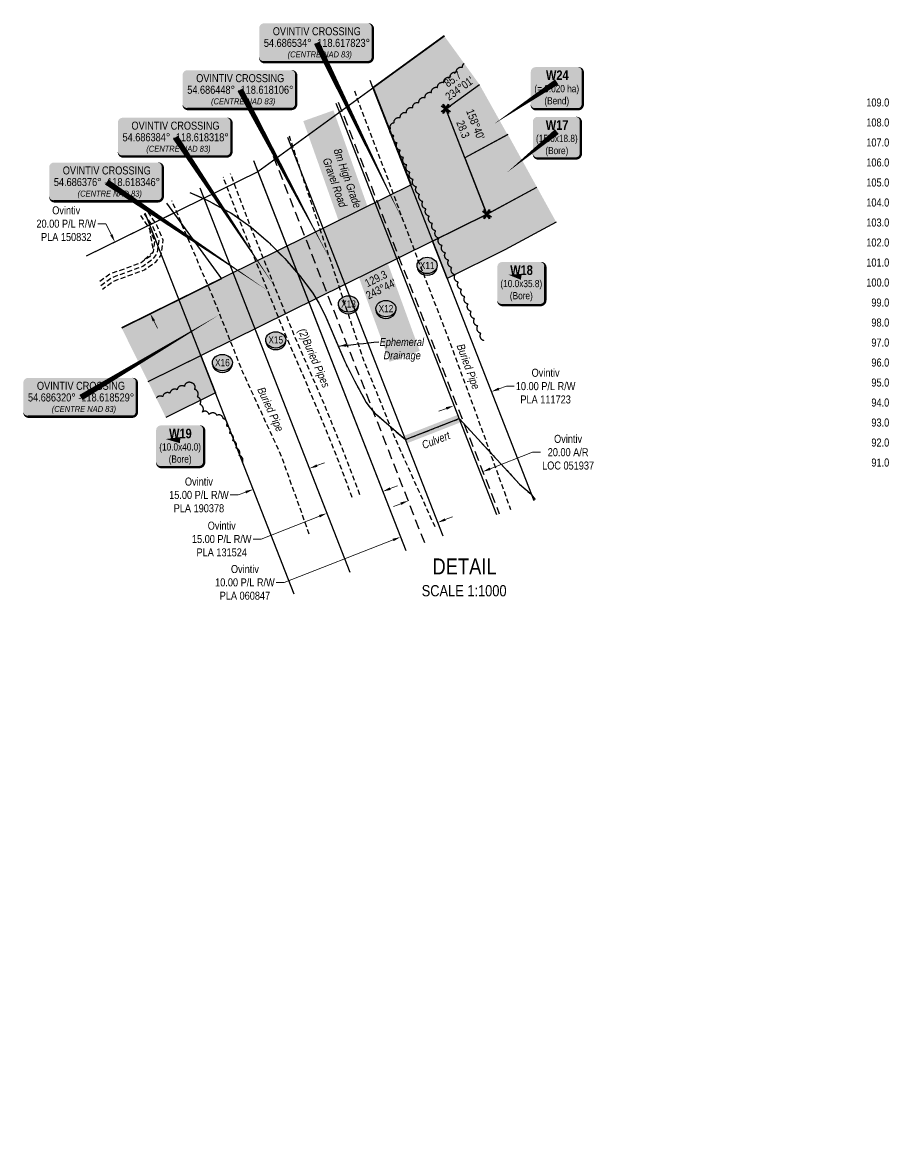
# Model space of a CAD drawing. Extents: x 391856 to 401992, y 6055951 to 6064954.
# Drawn here: x 395661 to 396745, y 6055951 to 6057334 of the extents above; entities that cross this region are included whole.
import ezdxf
from ezdxf.enums import TextEntityAlignment as Align

# ---------------------------------------------------------------- set-up
doc = ezdxf.new("R2010")
doc.units = 0
doc.header["$LTSCALE"] = 5
doc.header["$PDSIZE"] = 0.5
for name, pattern in [('0', [1, 1, 0]), ('foc-ACCESSROAD', [3.75, 2.5, -1.25]), ('foc-TOPO-ephemeral', [6.25, 3.125, -0.625, 0.625, -0.625, 0.625, -0.625]), ('UG_PIPE', [1.875, 1.25, -0.625])]:
    doc.linetypes.add(name, pattern=pattern)
doc.layers.get('Defpoints').update_dxf_attribs({"color": 9})
for name, color, linetype, lineweight in [('AS-GENERAL', 48, 'Continuous', 18), ('F-AR-T', 190, 'Continuous', 9), ('F-RW-T', 190, 'Continuous', 9), ('T-TEXT', 48, 'Continuous', 18)]:
    doc.layers.add(name, color=color, linetype=linetype, lineweight=lineweight)
for name, color, linetype in [('AS-PIPE-UG', 44, 'UG_PIPE'), ('AS-PIPE-UG-T', 44, 'Continuous'), ('AS-ROADS', 254, 'Continuous'), ('C-RW', 13, 'Continuous'), ('DETAIL-T', 7, 'Continuous'), ('F-AR', 190, 'foc-ACCESSROAD'), ('F-RW', 190, 'Continuous'), ('L-BD1', 253, 'Continuous'), ('L-MON', 1, 'Continuous'), ('P-CROSSINGS', 250, 'Continuous'), ('P-PROPOSED', 10, 'Continuous'), ('P-PROPOSED-H', 21, 'Continuous'), ('P-TEMP-BLOCKS', 250, 'Continuous'), ('P-TEMP-BLUE', 146, 'Continuous'), ('S-T7', 7, 'Continuous'), ('T-BUSH', 110, '0'), ('T-DRAW', 143, 'foc-TOPO-ephemeral'), ('T-WATER-T', 170, 'Continuous')]:
    doc.layers.add(name, color=color, linetype=linetype)
doc.layers.add('P-TEMP-BLUE-H', color=7, linetype='Continuous', true_color=0x99e6ff)
doc.styles.add('80', font='ARIALN.TTF', dxfattribs={"height": 10})
doc.styles.add('80CG', font='ARIALN.TTF', dxfattribs={"height": 10})
doc.styles.add('80L', font='ARIALN.TTF', dxfattribs={"height": 10})
doc.styles.add('BOLD', font='ARIALNB.TTF')
doc.styles.add('Crossing', font='ARIALN.TTF', dxfattribs={"height": 10})
doc.styles.add('foc-LtypeFont', font='ARIALN.TTF', dxfattribs={"height": 7.35})
doc.linetypes.add('foc-TOPO-flowdirection-NOLINE', pattern='A,0,[">",foc-LtypeFont,S=0.3,R=0,X=0,Y=-0.945],-20,[">",foc-LtypeFont,S=0.3,R=0,X=0,Y=-0.945],0', length=20)
doc.dimstyles.new('Compass 5 000', dxfattribs={"dimscale": 5, "dimtxt": 9, "dimasz": 2, "dimexe": 0.2, "dimexo": 0.0625, "dimgap": 0.5, "dimtad": 0, "dimtih": 1, "dimtoh": 1, "dimzin": 0, "dimdsep": 46, "dimtxsty": '80CG', "dimcen": 0.1, "dimse1": 1, "dimse2": 1, "dimclrd": 256, "dimclrt": 256, "dimaunit": 1, "dimadec": 4, "dimazin": 0, "dimtfac": 0.06, "dimtofl": 0, "dimtmove": 0, "dimatfit": 1, "dimfxl": 0.2, "dimtolj": 1, "dimtzin": 0, "dimlwd": -1, "dimarcsym": 0})

# ---------------------------------------------------------------- blocks, each defined once
blk = doc.blocks.new('*U154')
at = {"true_color": 0x99e6ff}
h = blk.add_hatch(color=141, dxfattribs=at)
edge = h.paths.add_edge_path()
edge.add_line((-24, -33.6), (24, -33.6))
edge.add_arc((24, -27.6), 6, 270, 360)
edge.add_line((30, -27.6), (30, 12.5))
edge.add_arc((24, 12.5), 6, 0, 90)
edge.add_line((24, 18.5), (-24, 18.5))
edge.add_arc((-24, 12.5), 6, 90, 180)
edge.add_line((-30, 12.5), (-30, -27.6))
edge.add_arc((-24, -27.6), 6, 180, 270)
at = {"color": 250, "flags": 128}
blk.add_lwpolyline([(-24, -33.6, 3, 3, 0), (24, -33.6, 3, 3, 0.414214), (30, -27.6, 3, 3, 0), (30, 12.5, 3, 0, 0.414214), (24, 18.5, 0, 0, 0), (-24, 18.5, 0, 0, 0.414214), (-30, 12.5, 0, 0, 0), (-30, -27.6, 0, 3, 0.414214)], format="xyseb", close=True, dxfattribs=at)
at = {"flags": 128}
blk.add_lwpolyline([(-18.2, 1.4, 0, 7.5, 0), (0, 0, 0, 0, 0)], format="xyseb", dxfattribs=at)
at = {"color": 250}
for tag, p, height, style in [('TEMP_AREA_W1_001', (-9.2, 2.2), 12, 'BOLD'), ('ENTER_TEXT_001', (-30.7, -12.9), 9, '80')]:
    blk.add_attdef(tag, p, '', height=height, dxfattribs=dict(at, style=style))
blk = doc.blocks.new('*U226')
at = {"true_color": 0x99e6ff}
h = blk.add_hatch(color=141, dxfattribs=at)
edge = h.paths.add_edge_path()
edge.add_line((-24, -33.5), (24, -33.5))
edge.add_arc((24, -27.5), 6, 270, 360)
edge.add_line((30, -27.5), (30, 12.5))
edge.add_arc((24, 12.5), 6, 0, 90)
edge.add_line((24, 18.5), (-24, 18.5))
edge.add_arc((-24, 12.5), 6, 90, 180)
edge.add_line((-30, 12.5), (-30, -27.5))
edge.add_arc((-24, -27.5), 6, 180, 270)
at = {"color": 250, "flags": 128}
blk.add_lwpolyline([(-24, -33.5, 3, 3, 0), (24, -33.5, 3, 3, 0.414214), (30, -27.5, 3, 3, 0), (30, 12.5, 3, 0, 0.414214), (24, 18.5, 0, 0, 0), (-24, 18.5, 0, 0, 0.414214), (-30, 12.5, 0, 0, 0), (-30, -27.5, 0, 3, 0.414214)], format="xyseb", close=True, dxfattribs=at)
at = {"flags": 128}
blk.add_lwpolyline([(-61.9, -50.7, 0, 7.5, 0), (0, 0, 0, 0, 0)], format="xyseb", dxfattribs=at)
at = {"color": 250}
for tag, p, height, style in [('TEMP_AREA_W1_001', (-9.2, 2.2), 12, 'BOLD'), ('ENTER_TEXT_001', (-30.7, -12.9), 9, '80')]:
    blk.add_attdef(tag, p, '', height=height, dxfattribs=dict(at, style=style))
blk = doc.blocks.new('*D209')
at = {"layer": 'Defpoints', "color": 0, "transparency": 16777216}
for p in [(396161.7, 6056965.8), (396068.5, 6056929.4), (396144.1, 6056735.8)]:
    blk.add_point(p, dxfattribs=at)
at = {"layer": 'F-AR-T', "transparency": 16777216}
for p, q in [((396246.6, 6056775.8), (396299.6, 6056796.4)), ((396299.6, 6056796.4), (396309.6, 6056796.4)), ((396134.8, 6056732.1), (396125.5, 6056728.5))]:
    blk.add_line(p, q, dxfattribs=at)
for points in [[(396246, 6056777.3), (396247.2, 6056774.2), (396237.3, 6056772.1)], [(396134.2, 6056733.7), (396135.4, 6056730.6), (396144.1, 6056735.8)]]:
    blk.add_solid(points, dxfattribs=at)
at = {"layer": 'F-AR-T', "transparency": 16777216, "insert": (396343.9, 6056796.4), "char_height": 10, "attachment_point": 5, "style": '80CG'}
blk.add_mtext('\\A1;Ovintiv\\P20.00 A/R\\PLOC 051937', dxfattribs=at)
blk = doc.blocks.new('*D208')
at = {"layer": 'Defpoints', "color": 0, "transparency": 16777216}
for p in [(395777.3, 6057059.2), (395668.4, 6057005.5), (395712.7, 6056915.8)]:
    blk.add_point(p, dxfattribs=at)
at = {"layer": 'F-RW-T', "transparency": 16777216}
for p, q in [((395766, 6057082), (395756, 6057082)), ((395772.9, 6057068.2), (395766, 6057082)), ((395826, 6056960.6), (395830.4, 6056951.6))]:
    blk.add_line(p, q, dxfattribs=at)
for points in [[(395774.4, 6057068.9), (395771.4, 6057067.4), (395777.3, 6057059.2)], [(395827.5, 6056961.3), (395824.5, 6056959.8), (395821.6, 6056969.5)]]:
    blk.add_solid(points, dxfattribs=at)
at = {"layer": 'F-RW-T', "transparency": 16777216, "insert": (395716.5, 6057082), "char_height": 10, "attachment_point": 5, "style": '80CG'}
blk.add_mtext('\\A1;Ovintiv\\P20.00 P/L R/W\\PPLA 150832', dxfattribs=at)
blk = doc.blocks.new('*D210')
at = {"layer": 'Defpoints', "color": 0, "transparency": 16777216}
for p in [(396042.3, 6056720.1), (396306.3, 6056249.8), (396236.5, 6056222.5)]:
    blk.add_point(p, dxfattribs=at)
at = {"layer": 'F-RW-T', "transparency": 16777216}
for p, q in [((396121.5, 6056751), (396130.8, 6056754.6)), ((396033, 6056716.4), (395960, 6056687.9)), ((395960, 6056687.9), (395950, 6056687.9))]:
    blk.add_line(p, q, dxfattribs=at)
for points in [[(396120.9, 6056752.5), (396122.1, 6056749.4), (396112.2, 6056747.3)], [(396032.4, 6056718), (396033.6, 6056714.9), (396042.3, 6056720.1)]]:
    blk.add_solid(points, dxfattribs=at)
at = {"layer": 'F-RW-T', "transparency": 16777216, "insert": (395910.9, 6056687.9), "char_height": 10, "attachment_point": 5, "style": '80CG'}
blk.add_mtext('\\A1;Ovintiv\\P15.00 P/L R/W\\PPLA 131524', dxfattribs=at)
blk = doc.blocks.new('*D211')
at = {"layer": 'Defpoints', "color": 0, "transparency": 16777216}
for p in [(395950.3, 6056750), (396318.2, 6055977), (396247.9, 6055950.8)]:
    blk.add_point(p, dxfattribs=at)
at = {"layer": 'F-RW-T', "transparency": 16777216}
for p, q in [((396030, 6056779.7), (396039.3, 6056783.2)), ((395940.9, 6056746.5), (395931.5, 6056743)), ((395931.5, 6056743), (395921.5, 6056743))]:
    blk.add_line(p, q, dxfattribs=at)
for points in [[(396029.4, 6056781.2), (396030.5, 6056778.1), (396020.6, 6056776.2)], [(395940.3, 6056748.1), (395941.5, 6056745), (395950.3, 6056750)]]:
    blk.add_solid(points, dxfattribs=at)
at = {"layer": 'F-RW-T', "transparency": 16777216, "insert": (395882.4, 6056743), "char_height": 10, "attachment_point": 5, "style": '80CG'}
blk.add_mtext('\\A1;Ovintiv\\P15.00 P/L R/W\\PPLA 190378', dxfattribs=at)
blk = doc.blocks.new('*D212')
at = {"layer": 'Defpoints', "color": 0, "transparency": 16777216}
for p in [(396134.4, 6056690.4), (396257.7, 6056512), (396211.1, 6056493.8)]:
    blk.add_point(p, dxfattribs=at)
at = {"layer": 'F-RW-T', "transparency": 16777216}
for p, q in [((396190.3, 6056712.2), (396199.6, 6056715.8)), ((396125.1, 6056686.8), (395989, 6056633.7)), ((395989, 6056633.7), (395979, 6056633.7))]:
    blk.add_line(p, q, dxfattribs=at)
for points in [[(396189.7, 6056713.8), (396190.9, 6056710.7), (396181, 6056708.6)], [(396124.5, 6056688.3), (396125.7, 6056685.2), (396134.4, 6056690.4)]]:
    blk.add_solid(points, dxfattribs=at)
at = {"layer": 'F-RW-T', "transparency": 16777216, "insert": (395939.9, 6056633.7), "char_height": 10, "attachment_point": 5, "style": '80CG'}
blk.add_mtext('\\A1;Ovintiv\\P10.00 P/L R/W\\PPLA 060847', dxfattribs=at)
blk = doc.blocks.new('*D213')
at = {"layer": 'Defpoints', "color": 0, "transparency": 16777216}
for p in [(396248, 6056872.1), (396517.5, 6056148.5), (396470.6, 6056131)]:
    blk.add_point(p, dxfattribs=at)
at = {"layer": 'F-RW-T', "transparency": 16777216}
for p, q in [((396257.3, 6056875.5), (396266.7, 6056879)), ((396266.7, 6056879), (396276.7, 6056879)), ((396191.7, 6056851.1), (396182.3, 6056847.6))]:
    blk.add_line(p, q, dxfattribs=at)
for points in [[(396256.7, 6056877.1), (396257.9, 6056874), (396248, 6056872.1)], [(396191.1, 6056852.7), (396192.3, 6056849.5), (396201, 6056854.6)]]:
    blk.add_solid(points, dxfattribs=at)
at = {"layer": 'F-RW-T', "transparency": 16777216, "insert": (396315.8, 6056879), "char_height": 10, "attachment_point": 5, "style": '80CG'}
blk.add_mtext('\\A1;Ovintiv\\P10.00 P/L R/W\\PPLA 111723', dxfattribs=at)
blk = doc.blocks.new('xing2')
h = blk.add_hatch(color=50)
h.dxf.hatch_style = 1
edge = h.paths.add_edge_path()
edge.add_ellipse((0, 0), major_axis=(-12.5, 0), ratio=0.816297, start_angle=0, end_angle=360)
h = blk.add_hatch(color=250)
h.dxf.hatch_style = 1
edge = h.paths.add_edge_path()
edge.add_ellipse((0, -2), major_axis=(-12.5, 0), ratio=0.816297, start_angle=0, end_angle=180)
edge.add_line((12.5, -2), (12.5, 0))
edge.add_ellipse((0, 0), major_axis=(-12.5, 0), ratio=0.816297, start_angle=0, end_angle=180, ccw=False)
edge.add_line((-12.5, 0), (-12.5, -2))
at = {"color": 250}
blk.add_ellipse((0, 0), major_axis=(-12.5, 0), ratio=0.816297, dxfattribs=at)
blk.add_ellipse((0, -2), major_axis=(-12.5, 0), ratio=0.816297, start_param=0, end_param=3.141593, dxfattribs=at)
at = {"color": 250, "style": 'Crossing'}
blk.add_attdef('CROSSING', text='', height=9, dxfattribs=at).set_placement((0.1, 0), align=Align.MIDDLE_CENTER)
at = {"color": 250, "style": 'Crossing', "flags": 1}
for tag, p in [('OWNER', (0.1, -12.5)), ('DESCRIPTION', (0.1, -25.8)), ('LOCATION', (0.1, -39.3)), ('DWG_REF', (0.1, -52.8))]:
    blk.add_attdef(tag, text='', height=9, dxfattribs=at).set_placement(p, align=Align.MIDDLE_CENTER)
blk = doc.blocks.new('TEMP')
h = blk.add_hatch(color=255)
h.dxf.hatch_style = 1
h.paths.add_polyline_path([(0, 0.25), (-0.67, 1.15), (-0.67, 0.67), (-1.15, 0.67), (-0.25, 0), (-1.15, -0.67), (-0.67, -0.67), (-0.67, -1.15), (0, -0.25), (0.67, -1.15), (0.67, -0.67), (1.15, -0.67), (0.25, 0), (1.15, 0.67), (0.67, 0.67), (0.67, 1.15)])
h.paths.add_polyline_path([(0.57, 0.85), (0.57, 0.57), (0.85, 0.57), (0.08, 0), (0.85, -0.57), (0.57, -0.57), (0.57, -0.85), (0, -0.08), (-0.57, -0.85), (-0.57, -0.57), (-0.85, -0.57), (-0.08, 0), (-0.85, 0.57), (-0.57, 0.57), (-0.57, 0.85), (0, 0.08)], flags=16)
h = blk.add_hatch(color=1)
h.dxf.hatch_style = 1
h.paths.add_polyline_path([(0, 0.08), (-0.57, 0.85), (-0.57, 0.57), (-0.85, 0.57), (-0.08, 0), (-0.85, -0.57), (-0.57, -0.57), (-0.57, -0.85), (0, -0.08), (0.57, -0.85), (0.57, -0.57), (0.85, -0.57), (0.08, 0), (0.85, 0.57), (0.57, 0.57), (0.57, 0.85)])
at = {"color": 1}
for p, q in [((-0.08, 0), (0.08, 0)), ((0, 0.08), (0, -0.08))]:
    blk.add_line(p, q, dxfattribs=at)
at = {"color": 255, "flags": 128}
blk.add_lwpolyline([(-0.25, 0), (-1.15, 0.67), (-0.67, 0.67), (-0.67, 1.15), (0, 0.25), (0.67, 1.15), (0.67, 0.67), (1.15, 0.67), (0.25, 0), (1.15, -0.67), (0.67, -0.67), (0.67, -1.15), (0, -0.25), (-0.67, -1.15), (-0.67, -0.67), (-1.15, -0.67)], close=True, dxfattribs=at)
at = {"color": 1, "flags": 128}
blk.add_lwpolyline([(-0.08, 0), (-0.85, 0.57), (-0.57, 0.57), (-0.57, 0.85), (0, 0.08), (0.57, 0.85), (0.57, 0.57), (0.85, 0.57), (0.08, 0), (0.85, -0.57), (0.57, -0.57), (0.57, -0.85), (0, -0.08), (-0.57, -0.85), (-0.57, -0.57), (-0.85, -0.57)], close=True, dxfattribs=at)
blk = doc.blocks.new('*U242')
h = blk.add_hatch(color=255)
edge = h.paths.add_edge_path()
edge.add_line((-66, -24), (64, -24))
edge.add_arc((64, -18), 6, 270, 360)
edge.add_line((70, -18), (70, 18.5))
edge.add_arc((64, 18.5), 6, 0, 90)
edge.add_line((64, 24.5), (-66, 24.5))
edge.add_arc((-66, 18.5), 6, 90, 180)
edge.add_line((-72, 18.5), (-72, -18))
edge.add_arc((-66, -18), 6, 180, 270)
at = {"color": 14, "flags": 128}
blk.add_lwpolyline([(-66, -24, 3, 3, 0), (64, -24, 3, 3, 0.414214), (70, -18, 3, 3, 0), (70, 18.5, 3, 0, 0.414214), (64, 24.5, 0, 0, 0), (-66, 24.5, 0, 0, 0.414214), (-72, 18.5, 0, 0, 0), (-72, -18, 0, 3, 0.414214)], format="xyseb", close=True, dxfattribs=at)
blk.add_lwpolyline([(109.1, -225.2, 0, 7.5, 0), (0, 0, 0, 0, 0)], format="xyseb", dxfattribs=at)
at = {"color": 14, "insert": (-36.8, -10.6), "char_height": 7.5, "attachment_point": 1, "style": '80L'}
blk.add_mtext_dynamic_manual_height_columns('\\pi0.40073;{\\fArial Narrow|b0|i1|c0|p34;(CENTRE NAD 83)}', width=73.075, gutter_width=45, heights=[0], dxfattribs=at)
at = {"color": 14, "style": '80'}
for p in [(-37, 9.6), (-64.1, -4.1)]:
    blk.add_attdef('ENTER_TEXT_001', p, '', height=10, dxfattribs=at)
blk = doc.blocks.new('*U243')
h = blk.add_hatch(color=255)
edge = h.paths.add_edge_path()
edge.add_line((-66, -24), (64, -24))
edge.add_arc((64, -18), 6, 270, 360)
edge.add_line((70, -18), (70, 18.5))
edge.add_arc((64, 18.5), 6, 0, 90)
edge.add_line((64, 24.5), (-66, 24.5))
edge.add_arc((-66, 18.5), 6, 90, 180)
edge.add_line((-72, 18.5), (-72, -18))
edge.add_arc((-66, -18), 6, 180, 270)
at = {"color": 14, "flags": 128}
blk.add_lwpolyline([(-66, -24, 3, 3, 0), (64, -24, 3, 3, 0.414214), (70, -18, 3, 3, 0), (70, 18.5, 3, 0, 0.414214), (64, 24.5, 0, 0, 0), (-66, 24.5, 0, 0, 0.414214), (-72, 18.5, 0, 0, 0), (-72, -18, 0, 3, 0.414214)], format="xyseb", close=True, dxfattribs=at)
blk.add_lwpolyline([(112.6, -212.3, 0, 7.5, 0), (0, 0, 0, 0, 0)], format="xyseb", dxfattribs=at)
at = {"color": 14, "insert": (-36.8, -10.6), "char_height": 7.5, "attachment_point": 1, "style": '80L'}
blk.add_mtext_dynamic_manual_height_columns('\\pi0.40073;{\\fArial Narrow|b0|i1|c0|p34;(CENTRE NAD 83)}', width=73.075, gutter_width=45, heights=[0], dxfattribs=at)
at = {"color": 14, "style": '80'}
for p in [(-37, 9.6), (-64.1, -4.1)]:
    blk.add_attdef('ENTER_TEXT_001', p, '', height=10, dxfattribs=at)
blk = doc.blocks.new('*U244')
h = blk.add_hatch(color=255)
edge = h.paths.add_edge_path()
edge.add_line((-66, -24), (64, -24))
edge.add_arc((64, -18), 6, 270, 360)
edge.add_line((70, -18), (70, 18.5))
edge.add_arc((64, 18.5), 6, 0, 90)
edge.add_line((64, 24.5), (-66, 24.5))
edge.add_arc((-66, 18.5), 6, 90, 180)
edge.add_line((-72, 18.5), (-72, -18))
edge.add_arc((-66, -18), 6, 180, 270)
at = {"color": 14, "flags": 128}
blk.add_lwpolyline([(-66, -24, 3, 3, 0), (64, -24, 3, 3, 0.414214), (70, -18, 3, 3, 0), (70, 18.5, 3, 0, 0.414214), (64, 24.5, 0, 0, 0), (-66, 24.5, 0, 0, 0.414214), (-72, 18.5, 0, 0, 0), (-72, -18, 0, 3, 0.414214)], format="xyseb", close=True, dxfattribs=at)
blk.add_lwpolyline([(124.4, -187.2, 0, 7.5, 0), (0, 0, 0, 0, 0)], format="xyseb", dxfattribs=at)
at = {"color": 14, "insert": (-36.8, -10.6), "char_height": 7.5, "attachment_point": 1, "style": '80L'}
blk.add_mtext_dynamic_manual_height_columns('\\pi0.40073;{\\fArial Narrow|b0|i1|c0|p34;(CENTRE NAD 83)}', width=73.075, gutter_width=45, heights=[0], dxfattribs=at)
at = {"color": 14, "style": '80'}
for p in [(-37, 9.6), (-64.1, -4.1)]:
    blk.add_attdef('ENTER_TEXT_001', p, '', height=10, dxfattribs=at)
blk = doc.blocks.new('*U246')
h = blk.add_hatch(color=255)
edge = h.paths.add_edge_path()
edge.add_line((-66, -24), (64, -24))
edge.add_arc((64, -18), 6, 270, 360)
edge.add_line((70, -18), (70, 18.5))
edge.add_arc((64, 18.5), 6, 0, 90)
edge.add_line((64, 24.5), (-66, 24.5))
edge.add_arc((-66, 18.5), 6, 90, 180)
edge.add_line((-72, 18.5), (-72, -18))
edge.add_arc((-66, -18), 6, 180, 270)
at = {"color": 14, "flags": 128}
blk.add_lwpolyline([(-66, -24, 3, 3, 0), (64, -24, 3, 3, 0.414214), (70, -18, 3, 3, 0), (70, 18.5, 3, 0, 0.414214), (64, 24.5, 0, 0, 0), (-66, 24.5, 0, 0, 0.414214), (-72, 18.5, 0, 0, 0), (-72, -18, 0, 3, 0.414214)], format="xyseb", close=True, dxfattribs=at)
blk.add_lwpolyline([(201.3, -135.7, 0, 7.5, 0), (0, 0, 0, 0, 0)], format="xyseb", dxfattribs=at)
at = {"color": 14, "insert": (-36.8, -10.6), "char_height": 7.5, "attachment_point": 1, "style": '80L'}
blk.add_mtext_dynamic_manual_height_columns('\\pi0.40073;{\\fArial Narrow|b0|i1|c0|p34;(CENTRE NAD 83)}', width=73.075, gutter_width=45, heights=[0], dxfattribs=at)
at = {"color": 14, "style": '80'}
for p in [(-37, 9.6), (-64.1, -4.1)]:
    blk.add_attdef('ENTER_TEXT_001', p, '', height=10, dxfattribs=at)
blk = doc.blocks.new('*U245')
h = blk.add_hatch(color=255)
edge = h.paths.add_edge_path()
edge.add_line((-66, -24), (64, -24))
edge.add_arc((64, -18), 6, 270, 360)
edge.add_line((70, -18), (70, 18.5))
edge.add_arc((64, 18.5), 6, 0, 90)
edge.add_line((64, 24.5), (-66, 24.5))
edge.add_arc((-66, 18.5), 6, 90, 180)
edge.add_line((-72, 18.5), (-72, -18))
edge.add_arc((-66, -18), 6, 180, 270)
at = {"color": 14, "flags": 128}
blk.add_lwpolyline([(173.7, 103.8, 0, 7.5, 0), (0, 0, 0, 0, 0)], format="xyseb", dxfattribs=at)
blk.add_lwpolyline([(-66, -24, 3, 3, 0), (64, -24, 3, 3, 0.414214), (70, -18, 3, 3, 0), (70, 18.5, 3, 0, 0.414214), (64, 24.5, 0, 0, 0), (-66, 24.5, 0, 0, 0.414214), (-72, 18.5, 0, 0, 0), (-72, -18, 0, 3, 0.414214)], format="xyseb", close=True, dxfattribs=at)
at = {"color": 14, "insert": (-36.8, -10.6), "char_height": 7.5, "attachment_point": 1, "style": '80L'}
blk.add_mtext_dynamic_manual_height_columns('\\pi0.40073;{\\fArial Narrow|b0|i1|c0|p34;(CENTRE NAD 83)}', width=73.075, gutter_width=45, heights=[0], dxfattribs=at)
at = {"color": 14, "style": '80'}
for p in [(-37, 9.6), (-64.1, -4.1)]:
    blk.add_attdef('ENTER_TEXT_001', p, '', height=10, dxfattribs=at)
blk = doc.blocks.new('*U257')
at = {"true_color": 0x99e6ff}
h = blk.add_hatch(color=141, dxfattribs=at)
edge = h.paths.add_edge_path()
edge.add_line((-26.5, -34.2), (26.5, -34.2))
edge.add_arc((26.5, -28.2), 6, 270, 360)
edge.add_line((32.5, -28.2), (32.5, 12.5))
edge.add_arc((26.5, 12.5), 6, 0, 90)
edge.add_line((26.5, 18.5), (-26.5, 18.5))
edge.add_arc((-26.5, 12.5), 6, 90, 180)
edge.add_line((-32.5, 12.5), (-32.5, -28.2))
edge.add_arc((-26.5, -28.2), 6, 180, 270)
at = {"color": 250, "flags": 128}
blk.add_lwpolyline([(-26.5, -34.2, 3, 3, 0), (26.5, -34.2, 3, 3, 0.414214), (32.5, -28.2, 3, 3, 0), (32.5, 12.5, 3, 0, 0.414214), (26.5, 18.5, 0, 0, 0), (-26.5, 18.5, 0, 0, 0.414214), (-32.5, 12.5, 0, 0, 0), (-32.5, -28.2, 0, 3, 0.414214)], format="xyseb", close=True, dxfattribs=at)
at = {"flags": 128}
blk.add_lwpolyline([(-78.8, -52.8, 0, 7.5, 0), (0, 0, 0, 0, 0)], format="xyseb", dxfattribs=at)
at = {"color": 250}
for tag, p, height, style in [('TEMP_AREA_W1_001', (-9.2, 2.2), 12, 'BOLD'), ('ENTER_TEXT_001', (-30.7, -12.9), 9, '80')]:
    blk.add_attdef(tag, p, '', height=height, dxfattribs=dict(at, style=style))
blk = doc.blocks.new('*U153')
at = {"true_color": 0x99e6ff}
h = blk.add_hatch(color=141, dxfattribs=at)
edge = h.paths.add_edge_path()
edge.add_line((-24, -35.3), (24, -35.3))
edge.add_arc((24, -29.3), 6, 270, 360)
edge.add_line((30, -29.3), (30, 12.5))
edge.add_arc((24, 12.5), 6, 0, 90)
edge.add_line((24, 18.5), (-24, 18.5))
edge.add_arc((-24, 12.5), 6, 90, 180)
edge.add_line((-30, 12.5), (-30, -29.3))
edge.add_arc((-24, -29.3), 6, 180, 270)
at = {"color": 250, "flags": 128}
blk.add_lwpolyline([(-24, -35.3, 3, 3, 0), (24, -35.3, 3, 3, 0.414214), (30, -29.3, 3, 3, 0), (30, 12.5, 3, 0, 0.414214), (24, 18.5, 0, 0, 0), (-24, 18.5, 0, 0, 0.414214), (-30, 12.5, 0, 0, 0), (-30, -29.3, 0, 3, 0.414214)], format="xyseb", close=True, dxfattribs=at)
at = {"flags": 128}
blk.add_lwpolyline([(-15.8, 2.5, 0, 7.5, 0), (0, 0, 0, 0, 0)], format="xyseb", dxfattribs=at)
at = {"color": 250}
for tag, p, height, style in [('TEMP_AREA_W1_001', (-9.2, 2.2), 12, 'BOLD'), ('ENTER_TEXT_001', (-30.7, -12.9), 9, '80')]:
    blk.add_attdef(tag, p, '', height=height, dxfattribs=dict(at, style=style))

msp = doc.modelspace()

# ---------------------------------------------------------------- hatches: boundary and pattern name
at = {"layer": 'P-PROPOSED-H'}
h = msp.add_hatch(color=256, dxfattribs=at)
h.dxf.hatch_style = 1
h.paths.add_polyline_path([(396100.147, 6057252.27), (396147.612, 6057130.667), (395785.625, 6056952.045), (395818.814, 6056884.788), (396242.493, 6057093.851), (396191.067, 6057225.603), (396233.065, 6057256.1), (396188.996, 6057316.787)])
at = {"layer": 'P-TEMP-BLUE-H'}
h = msp.add_hatch(color=256, dxfattribs=at)
h.dxf.hatch_style = 1
h.paths.add_polyline_path([(396268.323, 6057193.114), (396233.065, 6057256.1), (396191.067, 6057225.603), (396215.011, 6057164.258)])
h = msp.add_hatch(color=256, dxfattribs=at)
h.dxf.hatch_style = 1
h.paths.add_polyline_path([(396304.961, 6057127.663), (396268.745, 6057193.342), (396215.011, 6057164.258), (396242.493, 6057093.851)])
h = msp.add_hatch(color=256, dxfattribs=at)
h.dxf.hatch_style = 1
h.paths.add_polyline_path([(396329.016, 6057084.04), (396304.872, 6057127.825), (396241.987, 6057093.597), (396174.478, 6057060.29), (396192.726, 6057013.539), (396265.009, 6057049.202)])
h = msp.add_hatch(color=256, dxfattribs=at)
h.dxf.hatch_style = 1
h.paths.add_polyline_path([(395818.814, 6056884.788), (395840.939, 6056839.95), (395902.996, 6056870.572), (395884.751, 6056917.325)])

# ---------------------------------------------------------------- linework, layer by layer
at = {"layer": 'AS-GENERAL', "const_width": 10, "flags": 128}
msp.add_lwpolyline([(396207.742, 6056838.434), (396140.517, 6056812.196)], dxfattribs=at)
at = {"layer": 'AS-PIPE-UG', "flags": 128}
for points in [[(396076.901, 6057248.157), (396082.508, 6057231.564), (396119.988, 6057133.991), (396136.564, 6057088.629), (396154.806, 6057040.17), (396193.681, 6056940.221), (396227.91, 6056847.32), (396271.981, 6056724.857)], [(396177.6, 6056703.025), (396128.566, 6056811.972), (396088.151, 6056912.115), (396006.239, 6057158.506), (395995.398, 6057191.883)], [(396074.165, 6056739.834), (396051.957, 6056798.397), (396030.108, 6056851.837), (395990.998, 6056942.262), (395938.988, 6057071.577), (395912.805, 6057140.323)], [(396083.515, 6056743.38), (396061.261, 6056802.062), (396039.326, 6056855.715), (396000.227, 6056946.113), (395948.3, 6057075.223), (395921.902, 6057144.534)], [(396020.289, 6056694.026), (395985.791, 6056791.169), (395937.322, 6056896.394), (395899.683, 6056990.961), (395848.629, 6057110.616)], [(395809.294, 6057092.408), (395820.467, 6057075.804), (395826.94, 6057060.503), (395825.269, 6057047.023), (395820.732, 6057040.685), (395810.133, 6057033.192), (395770.933, 6057018.877), (395757.512, 6057009.019)], [(395813.889, 6057094.535), (395824.884, 6057078.195), (395832.066, 6057061.217), (395830.075, 6057045.146), (395824.307, 6057037.089), (395812.475, 6057028.724), (395773.318, 6057014.425), (395759.759, 6057004.466)], [(395818.484, 6057096.662), (395829.301, 6057080.587), (395837.193, 6057061.931), (395834.88, 6057043.269), (395827.882, 6057033.493), (395814.816, 6057024.257), (395775.703, 6057009.973), (395762.006, 6056999.912)], [(395820.467, 6057075.804), (395825.269, 6057047.023), (395810.133, 6057033.192)]]:
    msp.add_lwpolyline(points, dxfattribs=at)
at = {"layer": 'AS-ROADS', "const_width": 40, "flags": 128}
msp.add_lwpolyline([(396031.726, 6057216.966), (396053.002, 6057157.15), (396089.436, 6057053.985), (396139.56, 6056916.257)], dxfattribs=at)
at = {"layer": 'C-RW'}
for points in [[(396189.298, 6057316.372), (396102.671, 6057253.467), (395955.859, 6057147.001), (395741.491, 6057041.487)], [(396102.671, 6057253.437), (395955.859, 6057147.001), (395741.491, 6057041.487)]]:
    msp.add_lwpolyline(points, dxfattribs=at)
at = {"layer": 'F-AR', "flags": 128}
for points in [[(396056.545, 6057234.102), (396257.888, 6056719.356)], [(396164.733, 6056682.995), (395972.001, 6057175.728)]]:
    msp.add_lwpolyline(points, dxfattribs=at)
at = {"layer": 'F-RW'}
for p, q in [((395842.058, 6057107.574), (395910.686, 6057013.059)), ((395851.079, 6057095.151), (395741.56, 6057041.347))]:
    msp.add_line(p, q, dxfattribs=at)
for points in [[(396096.017, 6057261.356), (396100.765, 6057249.14), (396300.987, 6056736.179)], [(396254.691, 6056718.108), (396059.254, 6057218.995), (396054.036, 6057232.37)], [(395992.978, 6057190.211), (396187.479, 6056691.874)], [(395950.6, 6057160.952), (395956.185, 6057146.649), (396140.872, 6056673.682)], [(395950.698, 6057161.019), (396140.901, 6056673.693)], [(395883.447, 6057126.733), (395886.323, 6057119.369), (396071.006, 6056646.411)], [(395910.686, 6057013.059), (395785.902, 6056951.485)]]:
    msp.add_lwpolyline(points, dxfattribs=at)
at = {"layer": 'F-RW', "flags": 128}
for points in [[(395883.407, 6057126.715), (396071.184, 6056646.481)], [(396001.318, 6056619.21), (395815.22, 6057095.151)]]:
    msp.add_lwpolyline(points, dxfattribs=at)
at = {"layer": 'P-CROSSINGS', "flags": 128}
msp.add_lwpolyline([(396242.493, 6057093.851), (396304.961, 6057127.663)], dxfattribs=at)
at = {"layer": 'P-PROPOSED', "flags": 128}
for points in [[(396188.996, 6057316.787), (396100.147, 6057252.27), (396147.612, 6057130.667), (395785.625, 6056952.045)], [(395818.814, 6056884.788), (396242.493, 6057093.851), (396191.067, 6057225.603), (396233.065, 6057256.1)]]:
    msp.add_lwpolyline(points, dxfattribs=at)
at = {"layer": 'P-TEMP-BLUE', "flags": 128}
for points in [[(396268.323, 6057193.114), (396215.011, 6057164.258), (396191.067, 6057225.603), (396233.065, 6057256.1)], [(396268.745, 6057193.342), (396215.011, 6057164.258), (396242.493, 6057093.851), (396304.961, 6057127.663)], [(396329.016, 6057084.04), (396265.009, 6057049.202), (396192.726, 6057013.539), (396174.478, 6057060.29), (396241.987, 6057093.597), (396304.872, 6057127.825)], [(395818.814, 6056884.788), (395884.751, 6056917.325), (395902.996, 6056870.572), (395840.938, 6056839.95)]]:
    msp.add_lwpolyline(points, dxfattribs=at)
at = {"layer": 'T-BUSH', "flags": 128}
for points in [[(396238.753, 6056935.785, -0.52056705), (396234.971, 6056944.985, -0.52056705), (396230.923, 6056954.129, -0.52056705), (396226.875, 6056963.273, -0.52056705), (396222.827, 6056972.417, -0.52056705), (396218.779, 6056981.561, -0.52056705), (396214.731, 6056990.705, -0.52056705), (396210.683, 6056999.849, -0.52056705), (396206.635, 6057008.993, -0.52056705), (396202.587, 6057018.137, -0.52056705), (396198.539, 6057027.281, -0.52056705), (396194.491, 6057036.425, -0.52056705), (396190.442, 6057045.569, -0.52056705), (396186.394, 6057054.713, -0.52056705), (396182.363, 6057063.863, -0.52056705), (396178.34, 6057073.018, -0.52056705), (396174.317, 6057082.173, -0.52056705), (396170.294, 6057091.328, -0.52056705), (396166.27, 6057100.483, -0.52056705), (396162.247, 6057109.638, -0.52056705), (396158.224, 6057118.793, -0.52056705), (396154.2, 6057127.948, -0.52056705), (396150.177, 6057137.103, -0.52056705), (396146.154, 6057146.257, -0.52056705), (396142.131, 6057155.412, -0.52056705), (396138.107, 6057164.567, -0.52056705), (396134.084, 6057173.722, -0.52056705), (396130.061, 6057182.877, -0.52056705), (396126.037, 6057192.032, -0.52056705), (396122.014, 6057201.187, -0.52056705), (396126.286, 6057208.323, -0.52056705), (396134.067, 6057214.604, -0.52056705), (396141.848, 6057220.886, -0.52056705), (396149.629, 6057227.167, -0.52056705), (396157.41, 6057233.448, -0.52056705), (396165.191, 6057239.73, -0.52056705), (396172.972, 6057246.011, -0.52056705), (396180.753, 6057252.293, -0.52056705), (396188.534, 6057258.574, -0.52056705), (396196.315, 6057264.855, -0.52056705), (396204.096, 6057271.137, -0.52056705), (396211.877, 6057277.418, -0.23417786), (396213.947, 6057282.428, -0.23417786)], [(395936.574, 6056783.315, 0.52056705), (395932.606, 6056792.494, 0.52056705), (395928.637, 6056801.673, 0.52056705), (395924.668, 6056810.852, 0.52056705), (395920.699, 6056820.03, 0.52056705), (395916.73, 6056829.209, 0.52056705), (395912.761, 6056838.388, 0.52056705), (395905.056, 6056842.488, 0.52056705), (395895.112, 6056843.547, 0.52056705), (395886.817, 6056846.674, 0.52056705), (395883.564, 6056856.13, 0.52056705), (395880.311, 6056865.586, 0.52056705), (395877.058, 6056875.042, 0.52056705), (395873.204, 6056883.065, 0.52056705), (395864.175, 6056878.765, 0.52056705), (395855.146, 6056874.466, 0.52056705), (395846.118, 6056870.166, 0.52056705), (395837.089, 6056865.867, 0.38834691), (395829.058, 6056864.026, 0.38834691)]]:
    msp.add_lwpolyline(points, format="xyb", dxfattribs=at)
at = {"layer": 'T-DRAW', "linetype": 'foc-TOPO-flowdirection-NOLINE', "flags": 128}
msp.add_lwpolyline([(395871.229, 6057121.078), (395894.273, 6057110.701), (395923.603, 6057094.731), (395947.816, 6057077.664), (395969.321, 6057058.93), (395989.604, 6057038.61), (396008.169, 6057017.201), (396024.624, 6056995.157), (396032.353, 6056982.749), (396039.821, 6056968.317), (396064.612, 6056909.682), (396076.785, 6056885.629), (396091.658, 6056858.53), (396096.68, 6056851.397), (396101.829, 6056845.825), (396140.517, 6056812.196), (396207.742, 6056838.434), (396283.354, 6056756.391), (396296.297, 6056745.161), (396302.611, 6056737.521)], dxfattribs=at)
at = {"layer": 'T-DRAW', "flags": 128}
msp.add_lwpolyline([(395871.229, 6057121.078), (395894.273, 6057110.701), (395923.603, 6057094.731), (395947.816, 6057077.664), (395969.321, 6057058.93), (395989.604, 6057038.61), (396008.169, 6057017.201), (396024.624, 6056995.157), (396032.353, 6056982.749), (396039.821, 6056968.317), (396064.612, 6056909.682), (396076.785, 6056885.629), (396091.658, 6056858.53), (396096.68, 6056851.397), (396101.829, 6056845.825), (396140.517, 6056812.196), (396207.742, 6056838.434), (396283.354, 6056756.391), (396296.297, 6056745.161), (396302.611, 6056737.521)], dxfattribs=at)

# ---------------------------------------------------------------- block references
ref = msp.add_blockref('*U242', (396029.721, 6057307.94))
ref.add_attrib('ENTER_TEXT_001', '54.686534%%D -118.617823%%D', (395963.53, 6057303.004), dxfattribs={"color": 14, "height": 10, "style": '80'})
ref.add_attrib('ENTER_TEXT_001', 'OVINTIV CROSSING', (395974.721, 6057317.527), dxfattribs={"color": 14, "height": 10, "style": '80'})
ref = msp.add_blockref('*U243', (395933.979, 6057249.362))
ref.add_attrib('ENTER_TEXT_001', '54.686448%%D -118.618106%%D', (395867.789, 6057244.427), dxfattribs={"color": 14, "height": 10, "style": '80'})
ref.add_attrib('ENTER_TEXT_001', 'OVINTIV CROSSING', (395878.979, 6057258.949), dxfattribs={"color": 14, "height": 10, "style": '80'})
ref = msp.add_blockref('*U244', (395853.06, 6057190.003))
ref.add_attrib('ENTER_TEXT_001', '54.686384%%D -118.618318%%D', (395786.869, 6057185.068), dxfattribs={"color": 14, "height": 10, "style": '80'})
ref.add_attrib('ENTER_TEXT_001', 'OVINTIV CROSSING', (395798.06, 6057199.591), dxfattribs={"color": 14, "height": 10, "style": '80'})
ref = msp.add_blockref('*U246', (395767.189, 6057134.01))
ref.add_attrib('ENTER_TEXT_001', '54.686376%%D -118.618346%%D', (395700.999, 6057129.075), dxfattribs={"color": 14, "height": 10, "style": '80'})
ref.add_attrib('ENTER_TEXT_001', 'OVINTIV CROSSING', (395712.189, 6057143.597), dxfattribs={"color": 14, "height": 10, "style": '80'})
ref = msp.add_blockref('*U245', (395734.872, 6056864.836))
ref.add_attrib('ENTER_TEXT_001', '54.686320%%D -118.618529%%D', (395668.681, 6056859.901), dxfattribs={"color": 14, "height": 10, "style": '80'})
ref.add_attrib('ENTER_TEXT_001', 'OVINTIV CROSSING', (395679.872, 6056874.424), dxfattribs={"color": 14, "height": 10, "style": '80'})
at = {"layer": 'L-MON', "xscale": 5.000000000000034, "yscale": 5.000000000000034, "zscale": 5.000000000000034}
for p in [(396191.067, 6057225.603), (396242.493, 6057093.851)]:
    msp.add_blockref('TEMP', p, dxfattribs=at)
at = {"layer": 'P-CROSSINGS', "xscale": 1.000386779540574, "yscale": 1.000386779540574, "zscale": 1.000386779540574}
for p, values in [((396167.671, 6057029.833), {'CROSSING': 'X11'}), ((396069.293, 6056981.687), {'CROSSING': 'X13'}), ((396116.162, 6056975.931), {'CROSSING': 'X12'}), ((395978.362, 6056936.818), {'CROSSING': 'X15'}), ((395911.662, 6056908.425), {'CROSSING': 'X16'})]:
    msp.add_blockref('xing2', p, dxfattribs=at).add_auto_attribs(values)
at = {"layer": 'P-TEMP-BLOCKS'}
ref = msp.add_blockref('*U257', (396329.743, 6057259.241), dxfattribs=dict(at, xscale=0.9999926271494416, yscale=0.9999926271494416, zscale=0.9999926271494416))
ref.add_attrib('TEMP_AREA_W1_001', 'W24', (396316.295, 6057261.649), dxfattribs={"layer": '0', "color": 250, "height": 11.9999, "style": 'BOLD'})
ref.add_attrib('ENTER_TEXT_001', '(= 0.020 ha)', (396301.804, 6057246.311), dxfattribs={"layer": '0', "color": 250, "height": 8.99993, "style": '80'})
ref.add_attrib('ENTER_TEXT_002', '(Bend)', (396314.279, 6057231.157), dxfattribs={"layer": '0', "color": 250, "height": 8.9999, "style": '80'})
ref = msp.add_blockref('*U226', (396329.841, 6057197.075), dxfattribs=dict(at, xscale=0.9999926271494416, yscale=0.9999926271494416, zscale=0.9999926271494416))
ref.add_attrib('TEMP_AREA_W1_001', 'W17', (396315.995, 6057199.319), dxfattribs={"layer": '0', "color": 250, "height": 11.9999, "style": 'BOLD'})
ref.add_attrib('ENTER_TEXT_001', '(15.0x18.8)', (396303.768, 6057184.144), dxfattribs={"layer": '0', "color": 250, "height": 8.99993, "style": '80'})
ref.add_attrib('ENTER_TEXT_002', '(Bore)', (396315.527, 6057168.991), dxfattribs={"layer": '0', "color": 250, "height": 8.9999, "style": '80'})
ref = msp.add_blockref('*U153', (396285.416, 6057015.654), dxfattribs=dict(at, xscale=0.9999926271494416, yscale=0.9999926271494416, zscale=0.9999926271494416))
ref.add_attrib('TEMP_AREA_W1_001', 'W18', (396271.566, 6057018), dxfattribs={"layer": '0', "color": 250, "height": 11.9999, "style": 'BOLD'})
ref.add_attrib('ENTER_TEXT_001', '(10.0x35.8)', (396259.343, 6057002.723), dxfattribs={"layer": '0', "color": 250, "height": 8.99993, "style": '80'})
ref.add_attrib('ENTER_TEXT_002', '(Bore)', (396271.103, 6056987.57), dxfattribs={"layer": '0', "color": 250, "height": 8.9999, "style": '80'})
ref = msp.add_blockref('*U154', (395858.912, 6056811.501), dxfattribs=dict(at, xscale=0.9999926271494416, yscale=0.9999926271494416, zscale=0.9999926271494416))
ref.add_attrib('TEMP_AREA_W1_001', 'W19', (395845.078, 6056813.848), dxfattribs={"layer": '0', "color": 250, "height": 11.9999, "style": 'BOLD'})
ref.add_attrib('ENTER_TEXT_001', '(10.0x40.0)', (395832.839, 6056798.571), dxfattribs={"layer": '0', "color": 250, "height": 8.99993, "style": '80'})
ref.add_attrib('ENTER_TEXT_002', '(Bore)', (395844.598, 6056783.417), dxfattribs={"layer": '0', "color": 250, "height": 8.9999, "style": '80'})

# ---------------------------------------------------------------- texts
at = {"layer": 'AS-PIPE-UG-T', "char_height": 10, "attachment_point": 1, "style": '80L'}
for s, width, insert, rotation in [('\\pi0.5309;{\\fArial Narrow|b0|i1|c0|p34;(2)Buried Pipes}', 79.02224, (396015.18, 6056952.945), 293.38919), ('\\pi17.71229;{\\fArial Narrow|b0|i1|c0|p34;Buried Pipe}', 93.86932, (396207.57, 6056949.602), 290.225717), ('\\pi17.71229;{\\fArial Narrow|b0|i1|c0|p34;Buried Pipe}', 93.86932, (395956.758, 6056895.109), 294.731601)]:
    msp.add_mtext_dynamic_manual_height_columns(s, width=width, gutter_width=50, heights=[0], dxfattribs=dict(at, insert=insert, rotation=rotation))
at = {"layer": 'DETAIL-T', "color": 3, "insert": (396160.413, 6056663.68), "char_height": 20.00774, "width": 105.5464, "attachment_point": 1, "style": '80CG'}
msp.add_mtext('\\pi13.94509;DETAIL\\P\\pi0.46307;{\\H0.7x;SCALE 1:1000}', dxfattribs=at)
at = {"layer": 'L-BD1', "style": '80L'}
for s, rotation, p in [("234°01'", 35.9854, (396208.142, 6057251.1)), ('129.3', 26.2639, (396103.643, 6057013.308)), ("243°44'", 26.2639, (396109.949, 6057000.529))]:
    msp.add_text(s, height=10, rotation=rotation, dxfattribs=at).set_placement(p, align=Align.MIDDLE)
at = {"layer": 'L-BD1', "insert": (396196.757, 6057266.703), "char_height": 10, "width": 32.16888, "attachment_point": 2, "rotation": 35.9854, "style": '80L', "bg_fill": 1, "box_fill_scale": 1.1, "bg_fill_color": 21, "bg_fill_transparency": 0}
msp.add_mtext('85.7', dxfattribs=at)
at = {"layer": 'L-BD1', "insert": (396232.769, 6057208.022), "char_height": 10, "width": 39.66814, "attachment_point": 2, "rotation": 291.322022, "style": '80L'}
msp.add_mtext("158°40' 28.3", dxfattribs=at)
at = {"layer": 'S-T7', "style": '80'}
for s, p in [('109.0', (396745.379, 6057233.535)), ('108.0', (396745.379, 6057208.535)), ('107.0', (396745.379, 6057183.535)), ('106.0', (396745.379, 6057158.535)), ('105.0', (396745.379, 6057133.535)), ('104.0', (396745.379, 6057108.535)), ('103.0', (396745.379, 6057083.535)), ('102.0', (396745.379, 6057058.535)), ('101.0', (396745.379, 6057033.535)), ('100.0', (396745.379, 6057008.535)), ('99.0', (396745.379, 6056983.535)), ('98.0', (396745.379, 6056958.535)), ('97.0', (396745.379, 6056933.535)), ('96.0', (396745.379, 6056908.535)), ('95.0', (396745.379, 6056883.535)), ('94.0', (396745.379, 6056858.535)), ('93.0', (396745.379, 6056833.535)), ('92.0', (396745.379, 6056808.535)), ('91.0', (396745.379, 6056783.535))]:
    msp.add_text(s, height=10, dxfattribs=at).set_placement(p, align=Align.MIDDLE_RIGHT)
at = {"layer": 'T-TEXT', "char_height": 10, "attachment_point": 1, "style": '80L'}
for s, width, insert, rotation in [('\\pi3.7444;{\\fArial Narrow|b0|i1|c0|p34;8m High Grade \\P\\pi10.18028;Gravel Road}', 84.03723, (396058.747, 6057180.639), 289.451368), ('\\pi0.54454;{\\fArial Narrow|b0|i1|c0|p34;Culvert}', 36.82578, (396159.387, 6056809.449), 21.320703)]:
    msp.add_mtext_dynamic_manual_height_columns(s, width=width, gutter_width=50, heights=[0], dxfattribs=dict(at, insert=insert, rotation=rotation))
at = {"layer": 'T-WATER-T', "insert": (396108.087, 6056939.147), "char_height": 10, "attachment_point": 1, "style": '80L'}
msp.add_mtext_dynamic_manual_height_columns('\\pi0.30921;{\\fArial Narrow|b0|i1|c0|p34;Ephemeral\\P\\pi5.14209;Drainage}', width=55.97995, gutter_width=50, heights=[0], dxfattribs=at)

# ---------------------------------------------------------------- dimensions: what is measured, and where the dimension line sits
at = {"layer": 'F-AR-T'}
dim = msp.add_linear_dim(base=(396144.091, 6056735.769), p1=(396161.713, 6056965.783), p2=(396068.528, 6056929.422), angle=201.315512, text='Ovintiv\\P20.00 A/R\\PLOC 051937', dimstyle='Compass 5 000', dxfattribs=at)
dim.commit()
dim.dimension.update_dxf_attribs({"geometry": '*D209', "text_midpoint": (396343.869, 6056796.434), "dimtype": 161})
at = {"layer": 'F-RW-T'}
for base, p1, p2, angle, text, picture, middle in [((395777.309, 6057059.198), (395712.7, 6056915.808), (395668.445, 6057005.457), 116.273127, 'Ovintiv\\P20.00 P/L R/W\\PPLA 150832', '*D208', (395716.493, 6057082.048)), ((396247.952, 6056872.053), (396470.615, 6056130.983), (396517.517, 6056148.455), 20.432081, 'Ovintiv\\P10.00 P/L R/W\\PPLA 111723', '*D213', (396315.803, 6056879.045)), ((395950.279, 6056750.004), (396318.179, 6055976.958), (396247.875, 6055950.78), 200.423131, 'Ovintiv\\P15.00 P/L R/W\\PPLA 190378', '*D211', (395882.427, 6056743.015)), ((396042.309, 6056720.052), (396306.349, 6056249.796), (396236.461, 6056222.524), 201.317391, 'Ovintiv\\P15.00 P/L R/W\\PPLA 131524', '*D210', (395910.936, 6056687.94)), ((396134.398, 6056690.398), (396257.697, 6056511.965), (396211.121, 6056493.789), 201.317349, 'Ovintiv\\P10.00 P/L R/W\\PPLA 060847', '*D212', (395939.925, 6056633.662))]:
    dim = msp.add_linear_dim(base=base, p1=p1, p2=p2, angle=angle, text=text, dimstyle='Compass 5 000', dxfattribs=at)
    dim.commit()
    dim.dimension.update_dxf_attribs({"geometry": picture, "text_midpoint": middle, "dimtype": 161})

# ---------------------------------------------------------------- leaders
at = {"layer": 'T-WATER-T', "path_type": 1}
msp.add_leader([(396056.458, 6056928.967), (396107.258, 6056934.527)], dimstyle='Compass 5 000', override={"dimgap": 0.5, "dimtad": 0}, dxfattribs=at)

doc.saveas('drawing.dxf')
